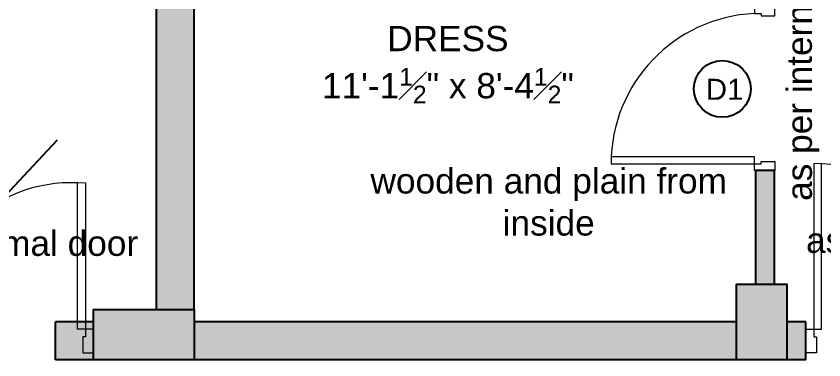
# Model space of a CAD drawing. Header units: inches. Extents: x 211391 to 214260, y -106888 to -102532.
# Drawn here: x 213366.5 to 213558.7, y -105977.4 to -105895.6 of the extents above; entities that cross this region are included whole.
import ezdxf

# ---------------------------------------------------------------- set-up
doc = ezdxf.new("R2010")
doc.units = ezdxf.units.IN
doc.header["$MEASUREMENT"] = 0
doc.linetypes.add('0226--P-00-GA 18.02.10$0$DASH', pattern=[0.35, 0.25, -0.1])
for name, color, linetype, lineweight in [('BEAM', 90, '0226--P-00-GA 18.02.10$0$DASH', 25), ('DOOR', 2, 'Continuous', 9), ('HATCH', 251, 'Continuous', 13), ('TEXT', 3, 'Continuous', 9), ('WALL', 5, 'Continuous', 25)]:
    doc.layers.add(name, color=color, linetype=linetype, lineweight=lineweight)
doc.layers.add('COLUMN', color=6, linetype='Continuous')
doc.layers.get('BEAM').off()
doc.styles.add('STYLE1', font='arial.ttf', dxfattribs={"height": 8})

# ---------------------------------------------------------------- blocks, each defined once
blk = doc.blocks.new('*U5')
at = {"layer": 'DOOR'}
for points in [[(1.5, -4.54), (1.5, -3.04), (2, -3.04), (2, -0.04), (0, -0.04), (0, -4.54)], [(34.5, -4.54), (34.5, -3.04), (34, -3.04), (34, -0.04), (36, -0.04), (36, -4.54)]]:
    blk.add_lwpolyline(points, close=True, dxfattribs=at)
blk.add_lwpolyline([(34.5, -4.54, -0.400224), (1.5, -36.04), (1.5, -4.54), (3, -4.54), (3, -36.01)], format="xyb", dxfattribs=at)
blk = doc.blocks.new('79')
at = {"layer": 'COLUMN', "ltscale": 20, "true_color": 0xdd22ba}
h = blk.add_hatch(color=212, dxfattribs=at)
h.dxf.hatch_style = 1
h.paths.add_polyline_path([(213537.89, -104101.04), (213537.89, -104119.04), (213549.89, -104119.04), (213549.89, -104101.04)])
h = blk.add_hatch(color=212, dxfattribs=at)
h.dxf.hatch_style = 1
h.paths.add_polyline_path([(213384.89, -104119.04), (213408.89, -104119.04), (213408.89, -104107.04), (213384.89, -104107.04)])
at = {"layer": 'COLUMN', "ltscale": 20}
for points in [[(213537.89, -104119.04), (213537.89, -104101.04), (213549.89, -104101.04), (213549.89, -104119.04)], [(213408.89, -104119.04), (213384.89, -104119.04), (213384.89, -104107.04), (213408.89, -104107.04)]]:
    blk.add_lwpolyline(points, close=True, dxfattribs=at)
blk = doc.blocks.new('*U102')
at = {"layer": 'DOOR'}
for points in [[(1.5, -4.54), (1.5, -3.04), (2, -3.04), (2, -0.04), (0, -0.04), (0, -4.54)], [(32.1, -4.54), (32.1, -3.04), (31.6, -3.04), (31.6, -0.04), (33.6, -0.04), (33.6, -4.54)]]:
    blk.add_lwpolyline(points, close=True, dxfattribs=at)
blk.add_lwpolyline([(32.1, -4.54, -0.441579), (1.5, -32.35), (1.5, -4.54), (3, -4.54), (3, -32.31)], format="xyb", dxfattribs=at)

msp = doc.modelspace()

# ---------------------------------------------------------------- hatches: boundary and pattern name
at = {"layer": 'Defpoints', "ltscale": 15, "true_color": 0xffffff, "transparency": 33554559}
h = msp.add_hatch(color=7, dxfattribs=at)
h.dxf.hatch_style = 1
h.paths.add_polyline_path([(213384.89, -105968.4), (213375.89, -105968.4), (213375.89, -105977.4), (213384.89, -105977.4)])
at = {"layer": 'HATCH', "ltscale": 15}
h = msp.add_hatch(color=256, dxfattribs=at)
h.dxf.hatch_style = 1
h.paths.add_polyline_path([(213456.14, -105867.9), (213456.14, -105863.4), (213408.89, -105863.4), (213408.89, -105854.16), (213404.39, -105854.16), (213404.39, -105779.77), (213408.89, -105779.77), (213408.89, -105770.4), (213399.89, -105770.4), (213399.89, -105965.4), (213408.89, -105965.4), (213408.89, -105867.9)])
h = msp.add_hatch(color=256, dxfattribs=at)
h.dxf.hatch_style = 1
h.paths.add_polyline_path([(213546.89, -105932.4), (213542.39, -105932.4), (213542.39, -105959.4), (213546.89, -105959.4)])
h = msp.add_hatch(color=256, dxfattribs=at)
h.dxf.hatch_style = 1
h.paths.add_polyline_path([(213537.89, -105968.4), (213408.89, -105968.4), (213408.89, -105977.4), (213537.89, -105977.4)])
h = msp.add_hatch(color=256, dxfattribs=at)
h.dxf.hatch_style = 1
h.paths.add_polyline_path([(213554.39, -105968.4), (213549.89, -105968.4), (213549.89, -105977.4), (213554.39, -105977.4)])

# ---------------------------------------------------------------- linework, layer by layer
at = {"layer": 'Defpoints', "ltscale": 20}
for p, q in [((213375.89, -105977.4), (213375.89, -105968.4)), ((213384.89, -105968.4), (213375.89, -105968.4)), ((213384.89, -105977.4), (213375.89, -105977.4))]:
    msp.add_line(p, q, dxfattribs=at)
at = {"layer": 'Defpoints', "ltscale": 15}
msp.add_lwpolyline([(213351.79, -105936.45), (213359.11, -105943.35), (213376.35, -105925.04)], dxfattribs=at)
at = {"layer": 'Defpoints'}
msp.add_circle((213534.5, -105912.95), 6.76, dxfattribs=at)
at = {"layer": 'WALL', "ltscale": 20}
for p, q in [((213399.89, -105965.4), (213399.89, -105770.4)), ((213408.89, -105965.4), (213408.89, -105867.9)), ((213542.39, -105932.4), (213542.39, -105959.4)), ((213546.89, -105932.4), (213542.39, -105932.4)), ((213546.89, -105959.4), (213546.89, -105932.4)), ((213537.89, -105968.4), (213408.89, -105968.4)), ((213554.39, -105968.4), (213549.89, -105968.4)), ((213554.39, -105977.4), (213554.39, -105968.4)), ((213537.89, -105977.4), (213408.89, -105977.4)), ((213554.39, -105977.4), (213549.89, -105977.4))]:
    msp.add_line(p, q, dxfattribs=at)

# ---------------------------------------------------------------- block references
at = {"layer": 'BEAM'}
msp.add_blockref('79', (0, -1858.36), dxfattribs=at)
at = {"layer": 'DOOR', "ltscale": 5}
for name, p, xscale, yscale, zscale, rotation in [('*U5', (213547.08, -105932.4), -1.083333911502246, 1.083333911502246, 1.083333911502246, 270), ('*U5', (213554.39, -105975.77), -1.25000000000883, 1.25000000000883, 1.25000000000883, 180), ('*U102', (213384.89, -105975.77), 1.25, 1.25, 1.25, 180)]:
    msp.add_blockref(name, p, dxfattribs=dict(at, xscale=xscale, yscale=yscale, zscale=zscale, rotation=rotation))

# ---------------------------------------------------------------- texts
at = {"layer": 'Defpoints', "style": 'STYLE1'}
msp.add_text('D1', height=5, dxfattribs=at).set_placement((213530.59, -105915.55))
at = {"layer": 'Defpoints', "ltscale": 15, "insert": (213549.82, -105844.1), "char_height": 6, "attachment_point": 3, "rotation": 90, "style": 'STYLE1'}
msp.add_mtext_dynamic_manual_height_columns('\\A1;\\pxqc;as per internal panelling', width=101.9942, gutter_width=35, heights=[-7.76], dxfattribs=at)
at = {"layer": 'Defpoints', "ltscale": 15, "char_height": 6, "attachment_point": 3, "style": 'STYLE1'}
for s, heights, insert in [('\\A1;\\pxqc;wooden and plain from inside', [-16.2], (213544.21, -105931.84)), ('\\A1;\\pxqc;as per internal panelling', [-7.76], (213649.92, -105945.95)), ('\\A1;\\pxqc;normal door ', [-6.1], (213424.18, -105946.67))]:
    msp.add_mtext_dynamic_manual_height_columns(s, width=101.9942, gutter_width=35, heights=heights, dxfattribs=dict(at, insert=insert))
at = {"layer": 'TEXT', "ltscale": 10, "insert": (213520.23, -105897.98), "char_height": 6, "attachment_point": 3, "style": 'STYLE1'}
msp.add_mtext_dynamic_manual_height_columns('\\A1;\\pxqc;DRESS\\P11\'-1{\\H0.7x;\\S1#2;}" x 8\'-4{\\H0.7x;\\S1#2;}"', width=101.9942, gutter_width=35, heights=[-18.64], dxfattribs=at)

doc.saveas('drawing.dxf')
